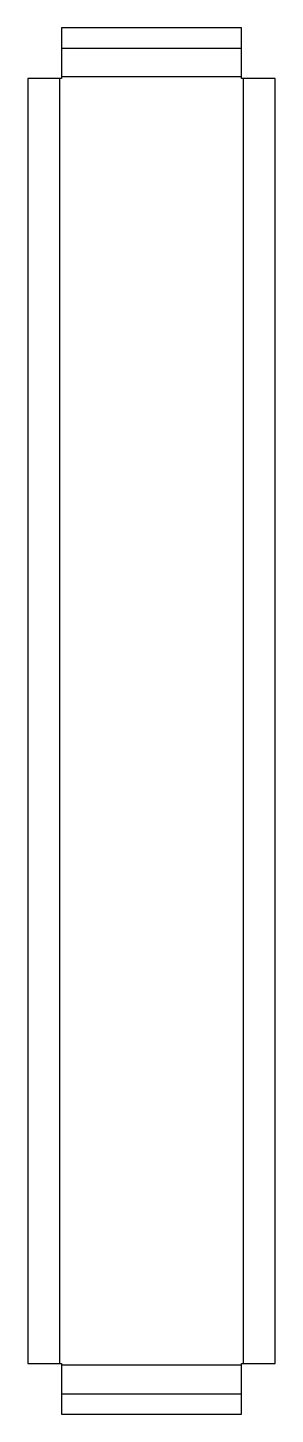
# Model space of a CAD drawing. Extents: x -104 to 104, y -586 to 586.
import ezdxf

# ---------------------------------------------------------------- set-up
doc = ezdxf.new("R2010")
doc.units = 0

msp = doc.modelspace()

# ---------------------------------------------------------------- linework, layer by layer
at = {"layer": '1'}
msp.add_lwpolyline([(104.4, 542.9), (75.9, 542.9), (75.9, 585.7), (-75.9, 585.7), (-75.9, 542.9), (-104.4, 542.9), (-104.4, -542.9), (-75.9, -542.9), (-75.9, -585.7), (75.9, -585.7), (75.9, -542.9), (104.4, -542.9)], close=True, dxfattribs=at)
at = {"layer": '2'}
for p, q in [((-75.9, 568.6), (75.9, 568.6)), ((-77.2, -542.9), (-77.2, 542.9)), ((75.9, 544.2), (-75.9, 544.2)), ((77.2, 542.9), (77.2, -542.9)), ((75.9, -544.2), (-75.9, -544.2)), ((-75.9, -568.6), (75.9, -568.6))]:
    msp.add_line(p, q, dxfattribs=at)

doc.saveas('drawing.dxf')
